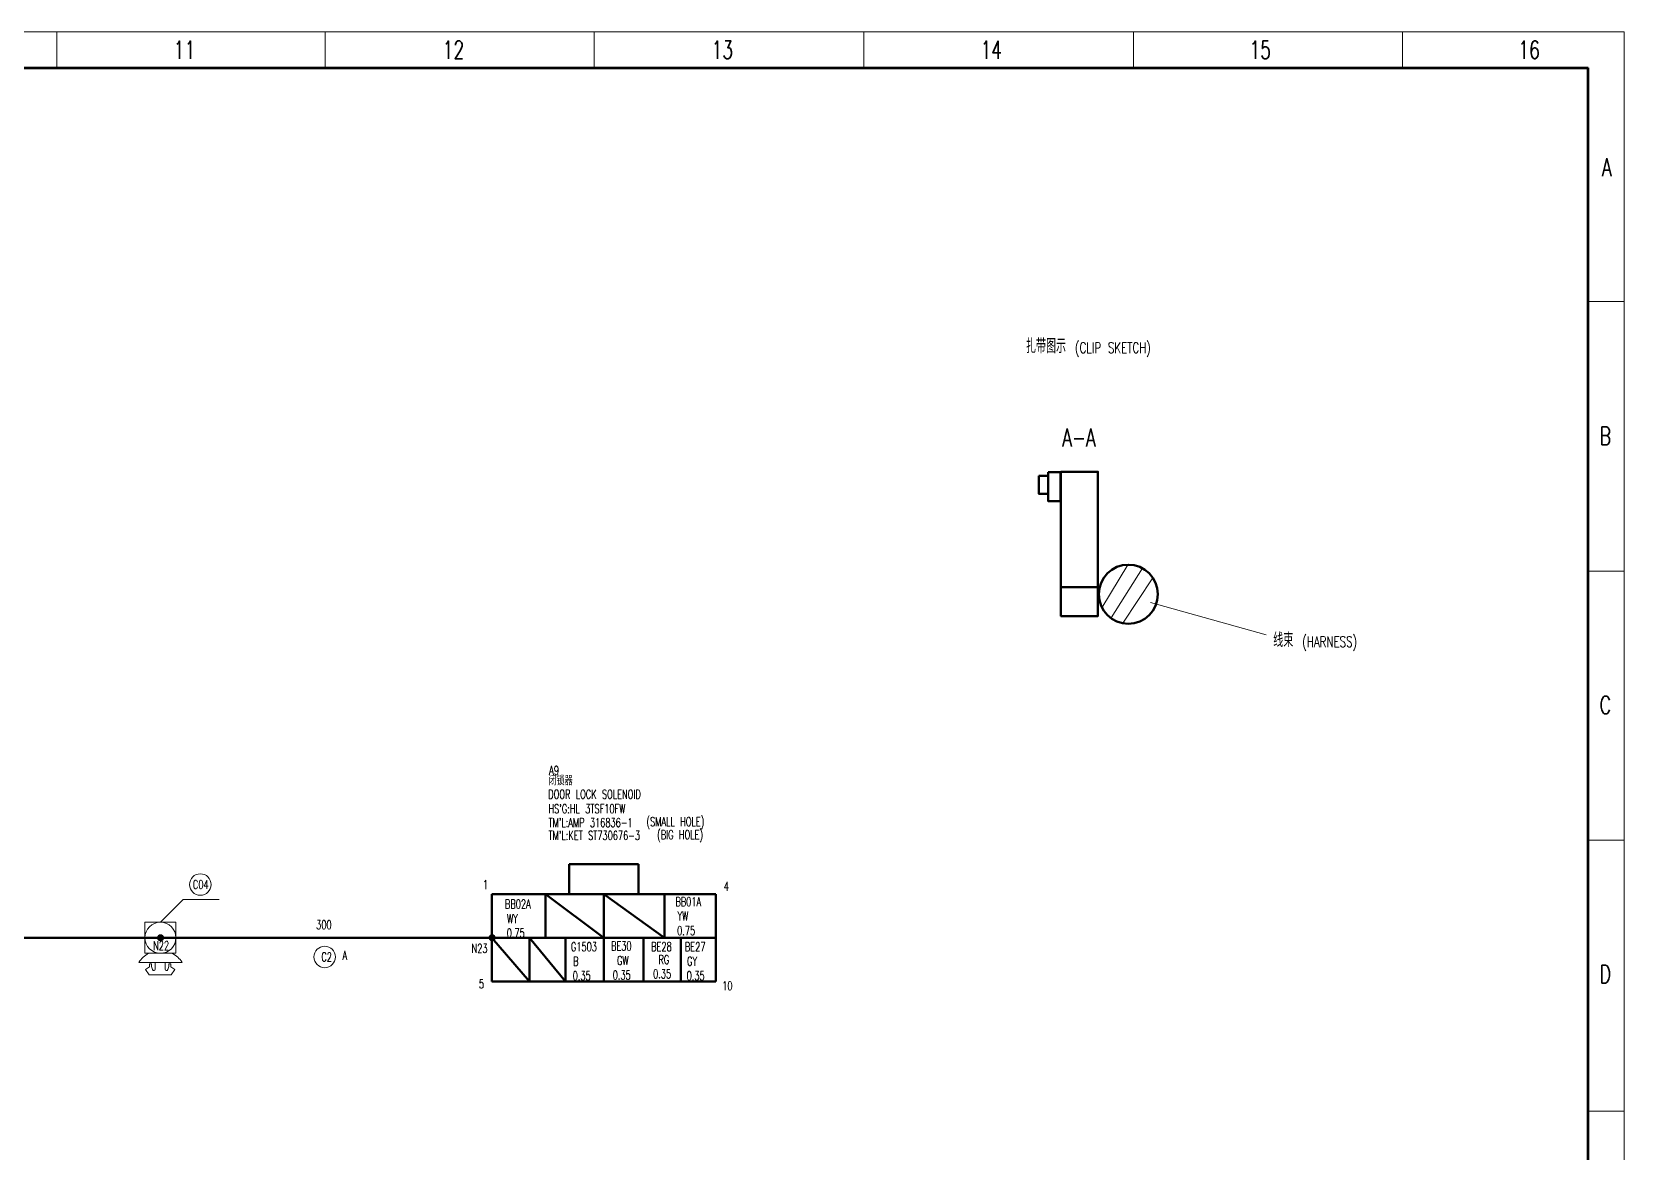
# Model space of a CAD drawing. Header units: millimetres. Extents: x 844 to 2033, y 68 to 918.
# Drawn here: x 1588.8 to 2032.8, y 606.1 to 918.4 of the extents above; entities that cross this region are included whole.
import ezdxf
from ezdxf.enums import TextEntityAlignment as Align

# ---------------------------------------------------------------- set-up
doc = ezdxf.new("R2010")
doc.units = ezdxf.units.MM
for name, color, linetype, lineweight in [('0Filament', 7, 'Continuous', 20), ('2FRAME', 2, 'Continuous', 70), ('4CONTOUR', 4, 'Continuous', 50)]:
    doc.layers.add(name, color=color, linetype=linetype, lineweight=lineweight)
doc.styles.add('HZ', font='TXT', dxfattribs={"width": 0.7, "height": 4, "bigfont": 'HZTXT'})

msp = doc.modelspace()

# ---------------------------------------------------------------- hatches: boundary and pattern name
at = {"layer": '0Filament'}
h = msp.add_hatch(color=256, dxfattribs=at)
edge = h.paths.add_edge_path()
edge.add_arc((1624.67, 665.836), 1, 0, 360)
h = msp.add_hatch(color=256, dxfattribs=at)
edge = h.paths.add_edge_path()
edge.add_arc((1717.14, 665.85), 1, 0, 360)

# ---------------------------------------------------------------- linework, layer by layer
for p, q in [((843.817, 918.354), (2032.817, 918.354)), ((1595.739, 918.354), (1595.739, 908.452)), ((1670.552, 918.352), (1670.552, 908.45)), ((1745.581, 918.354), (1745.581, 908.452)), ((2032.817, 77.354), (2032.817, 918.354)), ((1900.736, 759.327), (1933.014, 750.298)), ((1624.629, 670.17), (1631.013, 676.555)), ((1631.013, 676.555), (1641.013, 676.555)), ((1620.309, 670.17), (1628.949, 670.17)), ((1620.309, 661.53), (1620.309, 670.17)), ((1628.949, 670.17), (1628.949, 661.53)), ((1618.579, 658.982), (1630.673, 658.982)), ((1628.949, 661.53), (1620.309, 661.53)), ((1620.48, 657.015), (1621.541, 657.748)), ((1621.334, 661.53), (1627.923, 661.53)), ((1621.541, 657.748), (1621.541, 658.563)), ((1621.541, 658.563), (1622.153, 658.563)), ((1622.153, 658.563), (1622.153, 657.789)), ((1622.153, 657.789), (1622.439, 656.963)), ((1623.197, 658.976), (1623.197, 657.09)), ((1625.914, 658.98), (1625.914, 657.09)), ((1626.958, 657.789), (1626.671, 656.963)), ((1627.57, 658.563), (1626.958, 658.563)), ((1626.958, 658.563), (1626.958, 657.789)), ((1627.57, 657.748), (1627.57, 658.563)), ((1628.63, 657.015), (1627.57, 657.748)), ((1620.48, 657.015), (1621.484, 655.471)), ((1627.626, 655.471), (1621.484, 655.471)), ((1628.63, 657.015), (1627.626, 655.471)), ((2032.817, 617.526), (2022.914, 617.526))]:
    msp.add_line(p, q, dxfattribs=at)
at = {"layer": '0Filament', "lineweight": 20}
for p, q in [((1820.823, 918.38), (1820.823, 908.396)), ((1895.961, 918.354), (1895.961, 908.452)), ((1970.991, 918.352), (1970.991, 908.45)), ((1970.991, 908.45), (1970.991, 918.352)), ((2032.817, 918.354), (2022.914, 918.354)), ((2032.817, 918.354), (2022.914, 918.354)), ((2032.843, 843.216), (2022.859, 843.216)), ((2032.817, 768.077), (2022.914, 768.077)), ((2032.815, 693.048), (2022.913, 693.048))]:
    msp.add_line(p, q, dxfattribs=at)
at = {"layer": '0Filament', "color": 0, "linetype": 'Continuous'}
for p, q in [((1894.38, 769.848), (1887.217, 757.863)), ((1898.48, 768.859), (1889.764, 755.021)), ((1901.411, 766.19), (1893.049, 753.505))]:
    msp.add_line(p, q, dxfattribs=at)
at = {"layer": '0Filament'}
for centre, radius in [((1635.761, 680.674), 3), ((1624.629, 665.85), 4.32), ((1670.446, 660.499), 3)]:
    msp.add_circle(centre, radius, dxfattribs=at)
for centre, radius, start, end in [((1625.451, 654.315), 8.307, 119.7104, 145.81961), ((1624.025, 654.585), 7.971, 33.48093, 60.87627), ((1622.807, 657.09), 0.39, 199.11502, 0), ((1626.303, 657.09), 0.39, 180, 340.88498)]:
    msp.add_arc(centre, radius, start, end, dxfattribs=at)
at = {"layer": '2FRAME', "lineweight": 70}
for p in [(853.817, 908.354), (2022.817, 87.354)]:
    msp.add_line(p, (2022.817, 908.354), dxfattribs=at)
at = {"layer": '4CONTOUR'}
msp.add_line((1875.81, 763.581), (1885.921, 763.581), dxfattribs=at)
at = {"layer": '4CONTOUR', "lineweight": 50}
for p, q in [((1757.978, 686.35), (1738.61, 686.35)), ((1738.61, 686.35), (1738.61, 678.04)), ((1757.978, 678.04), (1757.978, 686.35)), ((1717.098, 678.04), (1779.49, 678.04)), ((1717.098, 653.66), (1717.098, 678.04)), ((1732.064, 678.04), (1732.064, 665.85)), ((1732.064, 678.04), (1748.294, 665.85)), ((1738.61, 678.04), (1757.978, 678.04)), ((1748.294, 678.04), (1748.294, 665.85)), ((1748.294, 678.04), (1765.252, 665.85)), ((1765.252, 678.04), (1765.252, 665.85)), ((1779.49, 678.04), (1779.49, 653.66)), ((1717.098, 665.85), (1047.29, 665.85)), ((1717.098, 665.85), (1779.49, 665.85)), ((1717.098, 665.85), (1727.597, 653.66)), ((1727.597, 665.85), (1727.597, 653.66)), ((1727.597, 665.85), (1737.564, 653.66)), ((1737.564, 665.85), (1737.564, 653.66)), ((1748.294, 665.85), (1748.294, 653.66)), ((1759.374, 665.85), (1759.374, 653.66)), ((1769.8, 665.85), (1769.8, 653.66)), ((1779.49, 653.66), (1717.098, 653.66))]:
    msp.add_line(p, q, dxfattribs=at)
at = {"layer": '4CONTOUR'}
for points in [[(1872.168, 795.638), (1875.666, 795.638), (1875.666, 787.584), (1872.168, 787.584)], [(1875.783, 795.769), (1886.073, 795.769), (1886.073, 755.506), (1875.783, 755.506)], [(1869.649, 794.628), (1872.202, 794.628), (1872.202, 789.584), (1869.649, 789.584)]]:
    msp.add_lwpolyline(points, close=True, dxfattribs=at)
msp.add_circle((1894.56, 761.608), 8.242, dxfattribs=at)

# ---------------------------------------------------------------- texts
at = {"layer": '0Filament', "style": 'HZ', "width": 0.67}
for s, p in [('闭锁器', (1732.803, 708.339)), ("HS'G:HL 3TSF10FW", (1732.85, 700.557)), ("TM'L:AMP 316836-1", (1732.86, 696.711)), ('(SMALL HOLE)', (1760.18, 696.963)), ("TM'L:KET ST730676-3", (1732.86, 693.113)), ('(BIG HOLE)', (1763.145, 693.319)), ('C04', (1633.697, 679.439)), ('1', (1714.569, 679.395)), ('4', (1781.725, 678.931)), ('300', (1668.073, 668.224)), ('N22', (1622.599, 662.399)), ('C2', (1669.508, 659.264)), ('A', (1675.396, 659.734)), ('N23', (1711.408, 661.624)), ('5', (1713.449, 651.755)), ('10', (1781.295, 651.194))]:
    msp.add_text(s, height=2.5, dxfattribs=at).set_placement(p)
msp.add_text('DOOR LOCK SOLENOID', height=2.5, dxfattribs=at).set_placement((1732.792, 707.106), align=Align.TOP_LEFT)
at = {"layer": '0Filament', "color": 3, "style": 'HZ', "width": 0.67}
for s, p in [('BB02A', (1720.714, 673.983)), ('BB01A', (1768.249, 674.652)), ('WY ', (1721.312, 669.95)), ('YW', (1768.847, 670.619)), ('0.75', (1721.202, 665.892)), ('0.75', (1768.737, 666.562)), ('G1503', (1739.114, 662.087)), ('BE30', (1750.281, 662.285)), ('BE28', (1761.485, 662.143)), ('BE27', (1770.893, 662.088)), ('B', (1739.712, 658.053)), ('GW', (1751.97, 658.251)), ('RG', (1763.533, 658.507)), ('GY', (1771.491, 658.055)), ('0.35', (1739.602, 653.996)), ('0.35', (1750.769, 654.194)), ('0.35', (1762.036, 654.528)), ('0.35', (1771.381, 653.998))]:
    msp.add_text(s, height=2.5, dxfattribs=at).set_placement(p)
at = {"layer": '0Filament', "style": 'HZ'}
for s, insert, char_height, width, attachment_point in [('11', (1631.338, 913.362), 5, 50, 5), ('12', (1706.338, 913.362), 5, 50, 5), ('13', (1781.338, 913.362), 5, 50, 5), ('扎带图示 {\\H0.75x;(CLIP SKETCH)}', (1866.007, 832.807), 4, 48.10086, 1), ('A-A', (1876.159, 807.83), 5, 11.375, 1), ('线束 {\\H0.75x;(HARNESS)}', (1934.97, 750.867), 4, 36.02683, 1), ('A9', (1732.974, 713.733), 2.5, 39.54279, 1)]:
    msp.add_mtext(s, dxfattribs=dict(at, insert=insert, char_height=char_height, width=width, attachment_point=attachment_point))
at = {"layer": '0Filament', "lineweight": 20, "char_height": 5, "width": 50, "attachment_point": 5, "style": 'HZ'}
for s, insert in [('14', (1856.338, 913.362)), ('15', (1931.338, 913.362)), ('16', (2006.338, 913.362)), ('A', (2027.978, 880.644)), ('B', (2027.599, 805.732)), ('C', (2027.599, 730.732)), ('D', (2027.599, 655.732))]:
    msp.add_mtext(s, dxfattribs=dict(at, insert=insert))

doc.saveas('drawing.dxf')
